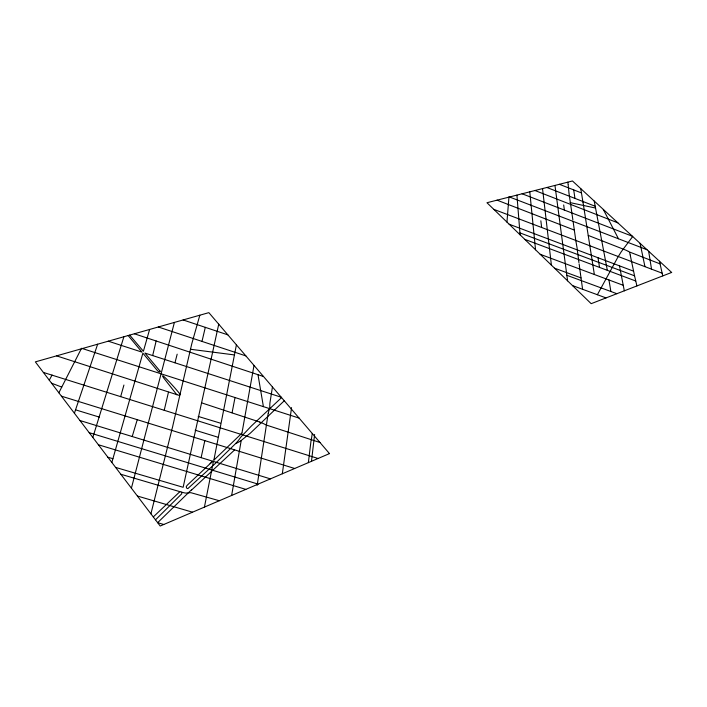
<?xml version="1.0" encoding="UTF-8"?>
<svg xmlns="http://www.w3.org/2000/svg" width="707" height="707" viewBox="0 0 707 707"><rect width="100%" height="100%" fill="white"/><g stroke="black" fill="none" stroke-linecap="round" stroke-linejoin="round"><path stroke-width="1.06" d="M506.954 222.095L508.969 196.802L647.002 249.721M308.358 462.643L311.027 440.717A49.154 33.98 25.7 0 0 311.451 438.906L312.273 433.488M282.314 473.787L291.558 407.621M311.478 461.309L314.615 434.469M257.171 485.329L268.227 413.171M272.451 386.968L269.88 403.255L269.712 408.655M231.64 495.466L241.202 440.567M254.007 365.413L241.988 432.931M218.737 324.186L183.148 487.3L115.683 467.433M232.082 412.755L235.024 397.528M236.412 344.848L213.859 460.16M201.124 457.65L204.836 440.638M204.42 507.105L213.426 461.415L270.41 478.878M164.218 410.29L168.46 392.208M201.99 341.41L205.304 327.341M180.161 393.79L191.809 343.646L199.834 315.207M152.668 355.577L156.167 340.907M180.126 393.967L172.888 425.49A22.217 15.766 19.8 0 1 172.508 427.161L150.918 513.83M131.405 488.175L174.408 322.419M174.965 362.797L177.174 354.18M120.658 396.645L123.928 385.05M111.865 462.413L142.867 353.182L157.042 370.176A31.143 20.857 21.2 0 0 157.767 370.989L158.995 371.944A1.255 0.848 20.1 0 0 160.127 371.131M149.601 329.462L143.406 351.282L129.708 335.109M132.209 436.537L137.255 419.684M92.82 437.447L123.884 336.762M74.403 413.233L97.646 344.203M58.858 392.792L81.225 348.86M49.269 380.18L52.053 375.046M597.38 294.731L617.308 258.232A24.471 11.719 33.6 0 1 617.441 257.914L621.241 251.772L632.694 236.518M155.54 519.778L181.69 493.857A2.289 1.714 21.8 0 0 181.779 493.336L181.77 493.124A16.614 12.514 20.9 0 0 181.611 492.169L120.924 474.282M153.313 516.905L179.596 491.939A2.704 2.033 21.6 0 0 179.755 491.506M284.276 400.772L250.349 433.144L240.698 440.885A60.97 42.199 22.1 0 1 236.765 443.068L235.687 443.572M213.974 460.045L241.326 433.745A18.762 13.133 23.8 0 0 241.706 433.356A3.747 2.634 24.5 0 0 241.935 433.055M79.953 420.524L212.736 461.211L211.64 462.237M234.653 449.882L191.632 489.978M212.736 461.211L187.382 485.09L186.286 486.46L186.498 487.901A2.183 1.626 22.3 0 0 187.585 488.546M211.154 462.687L210.12 463.651M281.563 397.608L251.365 426.012L241.246 436.634A49.013 34.855 27.2 0 0 240.15 438.022L239.037 439.595A85.123 59.079 20.5 0 1 236.085 443.121L215.502 463.288L187.797 488.652M190.457 349.258L234.353 354.914M570.125 202.617L595.594 208.052M107.871 457.235L112.917 458.693M137.467 496.049L192.525 512.195M163.768 524.497L157.643 522.667L190.015 491.206A7.768 5.833 22.9 0 1 191.597 489.933M98.379 444.747L245.842 489.385M198.181 416.423L220.328 423.131M89.197 432.675L258.143 484.127M75.64 409.866L99.325 417.103M219.32 500.733L191.067 492.744A6.39 4.816 22.6 0 0 189.715 492.717L186.48 493.062A8.829 6.593 22 0 1 184.969 492.991L181.619 492.169M195.141 430.192L217.774 437.156M61.429 396.176L294.678 468.494M43.374 372.439L318.07 458.489M81.517 348.286L299.079 418.084M319.997 442.52L266.557 425.128A12.532 8.599 25.8 0 1 265.116 424.456L264.471 424.112A32.637 23.075 25.5 0 0 259.716 422.052M108.268 341.189L141.966 352.113L128.17 335.542M281.227 397.219L144.917 353.067L160.047 371.131M201.76 402.902L259.725 422.035M158.306 326.996L245.859 355.886M134.374 333.784L263.517 376.522M56.551 355.868L179.18 395.39A4.419 3.049 21.2 0 0 179.719 395.469M183.122 319.953L227.857 334.853M554.518 268.165L580.986 277.895M566.775 275.262L616.866 293.705M572.484 285.566L606.032 297.912M519.937 232.895L634.559 275.818L636.91 285.928M540.183 254.281L623.203 285.275M524.753 239.337L635.752 281.006M509.137 224.207L633.525 271.152M493.813 209.36L662.15 273.176M574.314 230.075L497.083 200.161M660.073 263.879L629.725 252.09A8.678 4.083 33.1 0 1 628.77 251.612L628.329 251.374M51.558 383.185L61.756 387.091M522.111 193.789L632.42 236.271M546.882 187.488L595.241 206.276M603.292 209.405L618.457 238.772M588.251 235.422L625.182 249.88A22.421 10.746 33.3 0 1 628.329 251.356M559.37 184.306L581.463 192.931M534.969 190.519L617.874 222.855M180.002 394.435C181.16 394.594 157.405 368.055 163.662 377.971A51.903 36.066 18.3 0 1 164.271 378.705L176.865 394.798M629.645 252.39L630.158 254.803M659.472 261.219L662.759 275.898M634.577 275.88L630.211 255.059M640.1 243.349L644.952 266.663M624.316 290.816L620.012 268.651M619.456 265.85L619.818 267.653M594.216 201.035L607.34 270.339M580.73 188.592L581.375 192.348M263.411 406.64L257.993 374.692M582.983 202.255L581.481 193.038M583.01 202.414L583.425 204.906M608.948 279.954L610.883 291.505M648.646 251.232L651.527 269.146M583.487 205.33L594.357 274.51M598.016 257.755L599.509 267.396M572.873 219.895L569.011 193.32M573.713 189.9L574.95 198.393M567.58 280.812L554.968 185.428M582.603 289.296L580.527 274.351M580.032 270.693L579.378 265.92M573.094 221.388L575.843 240.769M578.927 262.562L577.089 248.122A14.891 7.335 31.9 0 0 576.947 247.167L575.887 241.087M580.129 271.373L580.474 273.963M579.113 263.897L579.298 265.249M563.691 204.959L564.363 210.059M540.837 220.814L541.642 227.495M567.854 182.15L568.119 184.403M542.534 188.592L551.398 265.134M568.163 184.854L568.481 187.762M568.534 188.301L568.958 192.711M529.782 191.836L535.544 249.783M516.923 195.105L520.087 234.812M268.342 413.215A39.141 26.698 27.5 0 1 269.667 408.655M329.48 453.602L160.197 526.026L35.35 361.878L208.857 312.644L329.48 453.602M671.65 272.451L591.176 303.674L486.964 202.732L572.467 180.974L671.65 272.451"/></g></svg>
